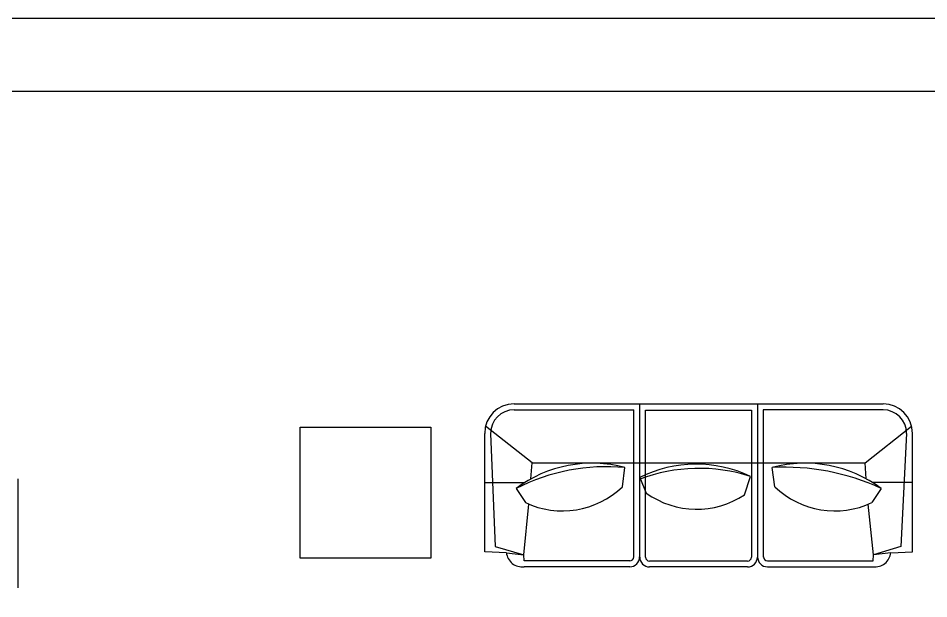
# Model space of a CAD drawing. Header units: inches. Extents: x 10.2 to 52.7, y 13.8 to 38.6.
# Drawn here: x 23.782 to 27.961, y 35.941 to 38.604 of the extents above; entities that cross this region are included whole.
import ezdxf

# ---------------------------------------------------------------- set-up
doc = ezdxf.new("R2010")
doc.units = ezdxf.units.IN
doc.header["$MEASUREMENT"] = 0
doc.layers.add('02', color=2, linetype='Continuous')
doc.layers.add('kadrbm', color=4, linetype='Continuous')

# ---------------------------------------------------------------- blocks, each defined once
blk = doc.blocks.new('kadrbm')
at = {"layer": 'kadrbm', "color": 4}
blk.add_lwpolyline([(0, 0), (0, 24.7972), (21, 24.7972), (21, 0), (0, 0)], close=True, dxfattribs=at)
blk.add_lwpolyline([(20.6631, 0.3257), (20.6631, 24.4603), (0.3369, 24.4603), (0.3369, 0.3257), (20.6631, 0.3257)], dxfattribs=at)

msp = doc.modelspace()

# ---------------------------------------------------------------- linework, layer by layer
at = {"layer": '02'}
for p, q in [((26.0575, 36.8343, 1.6785), (27.7513, 36.8343, 1.6785)), ((26.6335, 36.8343, 1.6785), (26.6335, 36.1323, 1.6785)), ((27.1753, 36.8343, 1.6785), (27.1753, 36.1323, 1.6785)), ((26.0575, 36.8073, 1.6785), (26.607, 36.8073, 1.6785)), ((26.607, 36.1314, 1.6785), (26.607, 36.8073, 1.6785)), ((26.661, 36.8064, 1.6785), (27.147, 36.8064, 1.6785)), ((26.661, 36.1314, 1.6785), (26.661, 36.8064, 1.6785)), ((27.147, 36.8064, 1.6785), (27.147, 36.1314, 1.6785)), ((27.201, 36.8073, 1.6785), (27.201, 36.1314, 1.6785)), ((27.7513, 36.8073, 1.6785), (27.201, 36.8073, 1.6785)), ((25.9225, 36.1557, 1.6785), (25.9225, 36.6993, 1.6785)), ((26.1406, 36.5643, 1.6785), (25.9266, 36.7324, 1.6785)), ((25.9495, 36.6993, 1.6785), (25.9699, 36.181, 1.6785)), ((27.6682, 36.5643, 1.6785), (27.8822, 36.7324, 1.6785)), ((27.8593, 36.6993, 1.6785), (27.8323, 36.181, 1.6785)), ((27.8863, 36.1557, 1.6785), (27.8863, 36.6993, 1.6785)), ((26.634, 36.6391, 1.6785), (26.6335, 36.6391, 1.6785)), ((27.1753, 36.6391, 1.6785), (27.174, 36.6391, 1.6785)), ((26.1349, 36.4904, 1.6785), (26.1406, 36.5643, 1.6785)), ((26.1406, 36.5643, 1.6785), (27.6682, 36.5643, 1.6785)), ((26.5547, 36.4545, 1.6785), (26.5662, 36.5424, 1.6785)), ((27.2542, 36.4545, 1.6785), (27.2426, 36.5424, 1.6785)), ((27.674, 36.4904, 1.6785), (27.6682, 36.5643, 1.6785)), ((23.7815, 35.9907, -0.048), (23.7815, 36.4907, -0.048)), ((26.6342, 36.497, 1.6785), (26.6642, 36.4255, 1.6785)), ((27.1155, 36.4176, 1.6785), (27.1426, 36.502, 1.6785)), ((25.9225, 36.4743, 1.6785), (26.1074, 36.4743, 1.6785)), ((26.0669, 36.4466, 1.6785), (26.1093, 36.3816, 1.6785)), ((26.634, 36.4591, 1.6785), (26.6335, 36.4591, 1.6785)), ((27.1753, 36.4591, 1.6785), (27.174, 36.4591, 1.6785)), ((27.7419, 36.4466, 1.6785), (27.6996, 36.3816, 1.6785)), ((27.8863, 36.4743, 1.6785), (27.7015, 36.4743, 1.6785)), ((26.1021, 36.1418, 1.6785), (26.1259, 36.3743, 1.6785)), ((27.7067, 36.1418, 1.6785), (27.683, 36.3743, 1.6785)), ((26.0221, 36.152, 1.6785), (25.9225, 36.1557, 1.6785)), ((25.9699, 36.181, 1.6785), (26.1021, 36.1418, 1.6785)), ((26.0221, 36.152, 1.6785), (26.1021, 36.1418, 1.6785)), ((27.8323, 36.181, 1.6785), (27.7067, 36.1418, 1.6785)), ((27.7867, 36.152, 1.6785), (27.7067, 36.1418, 1.6785)), ((27.7867, 36.152, 1.6785), (27.8863, 36.1557, 1.6785)), ((26.1035, 36.1143, 1.6785), (26.1021, 36.1418, 1.6785)), ((26.5885, 36.1143, 1.6785), (26.1035, 36.1143, 1.6785)), ((27.129, 36.1134, 1.6785), (26.679, 36.1134, 1.6785)), ((27.2203, 36.1143, 1.6785), (27.7053, 36.1143, 1.6785)), ((27.7053, 36.1143, 1.6785), (27.7067, 36.1418, 1.6785)), ((26.5885, 36.0873, 1.6785), (26.1035, 36.0873, 1.6785)), ((27.129, 36.0864, 1.6785), (26.679, 36.0864, 1.6785)), ((27.2203, 36.0873, 1.6785), (27.7053, 36.0873, 1.6785))]:
    msp.add_line(p, q, dxfattribs=at)
at = {"layer": '02', "elevation": -0.048}
msp.add_lwpolyline([(25.0758, 36.7275), (25.6758, 36.7275), (25.6758, 36.1275), (25.0758, 36.1275)], close=True, dxfattribs=at)
at = {"layer": '02'}
for centre, radius, start, end in [((26.0575, 36.6993, 1.6785), 0.135, 90, 180), ((27.7513, 36.6993, 1.6785), 0.135, 0, 90), ((26.0575, 36.6993, 1.6785), 0.108, 90, 180), ((27.7513, 36.6993, 1.6785), 0.108, 0, 90), ((27.2364, 34.6956, 1.6785), 1.8922, 91.8503, 91.8916), ((26.415, 35.9811, 1.6785), 0.5813, 74.928, 126.7929), ((26.4812, 35.6364, 1.6785), 0.91, 84.6406, 117.0804), ((26.9064, 35.7632, 1.6785), 0.7756, 72.2742, 110.5658), ((26.8935, 35.9768, 1.6785), 0.5813, 64.6302, 116.4951), ((27.2364, 34.6956, 1.6785), 1.8697, 91.8726, 91.9144), ((27.3938, 35.9811, 1.6785), 0.5813, 53.2071, 105.072), ((27.3011, 35.4982, 1.6785), 1.0458, 65.0725, 93.2065), ((27.2364, 34.6956, 1.6785), 1.8922, 108.5655, 108.5801), ((26.2789, 36.742, 1.6785), 0.3983, 244.7866, 313.8058), ((27.2364, 34.6956, 1.6785), 1.8697, 108.7972, 108.812), ((27.5299, 36.742, 1.6785), 0.3983, 226.1942, 295.2134), ((26.8956, 36.7497, 1.6785), 0.3983, 234.4888, 303.508), ((27.2364, 34.6956, 1.6785), 1.5997, 92.1888, 92.2376), ((27.2364, 34.6956, 1.6785), 1.5097, 92.3193, 92.3711), ((26.0951, 36.1602, 1.6785), 0.0734, 186.4251, 276.5821), ((27.7137, 36.1602, 1.6785), 0.0734, 263.4179, 353.5749), ((26.5885, 36.1323, 1.6785), 0.018, 270, 0), ((26.5885, 36.1323, 1.6785), 0.045, 270, 0), ((26.679, 36.1314, 1.6785), 0.045, 180, 270), ((26.679, 36.1314, 1.6785), 0.018, 180, 270), ((27.129, 36.1314, 1.6785), 0.045, 270, 0), ((27.129, 36.1314, 1.6785), 0.018, 270, 0), ((27.2203, 36.1323, 1.6785), 0.045, 180, 270), ((27.2203, 36.1323, 1.6785), 0.018, 180, 270)]:
    msp.add_arc(centre, radius, start, end, dxfattribs=at)

# ---------------------------------------------------------------- block references
at = {"layer": 'kadrbm'}
msp.add_blockref('kadrbm', (10.2322, 13.8067), dxfattribs=at)

doc.saveas('drawing.dxf')
